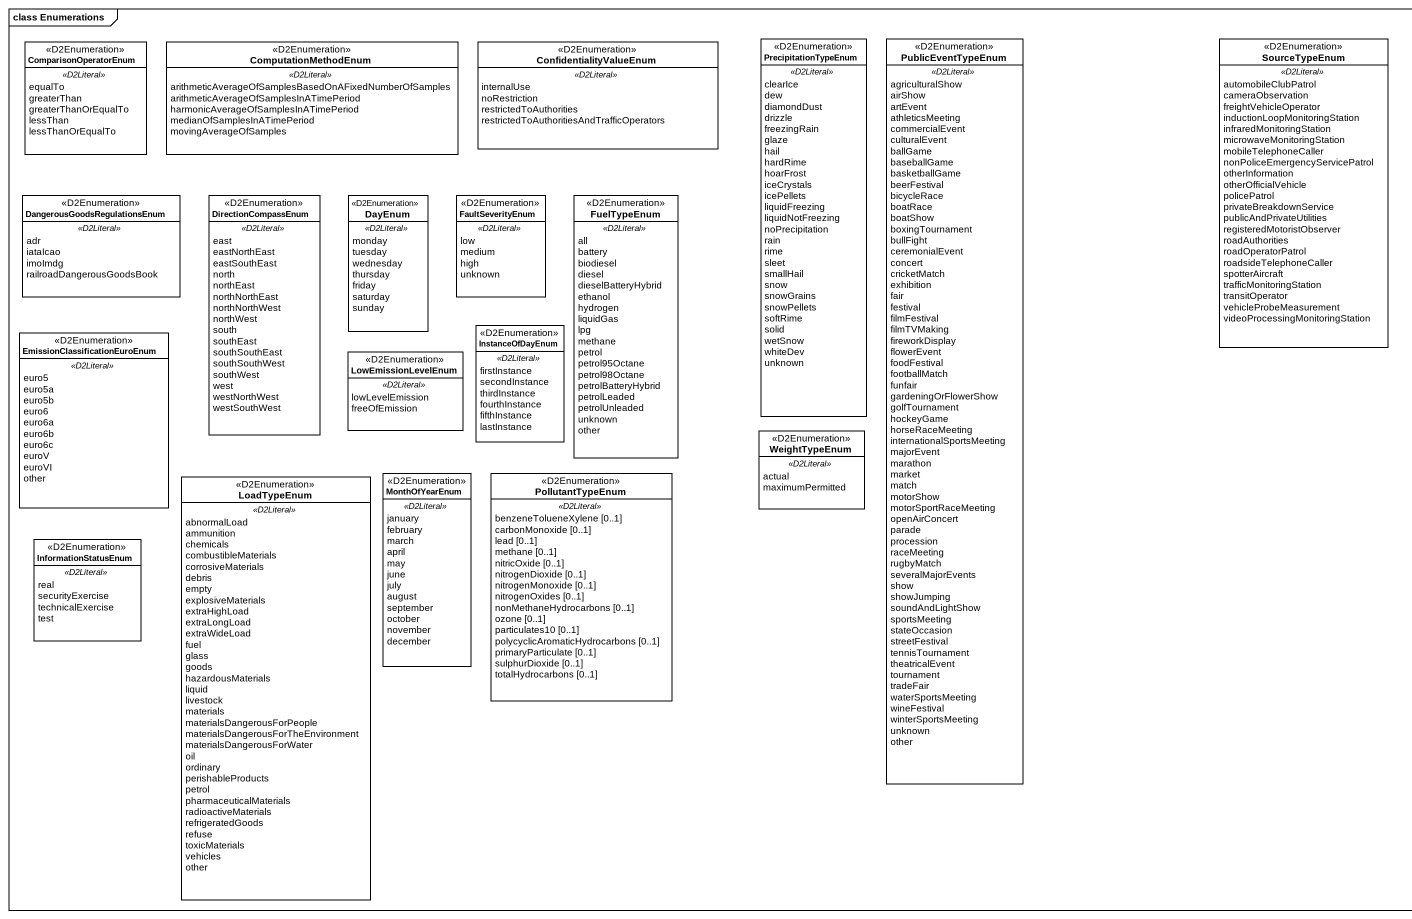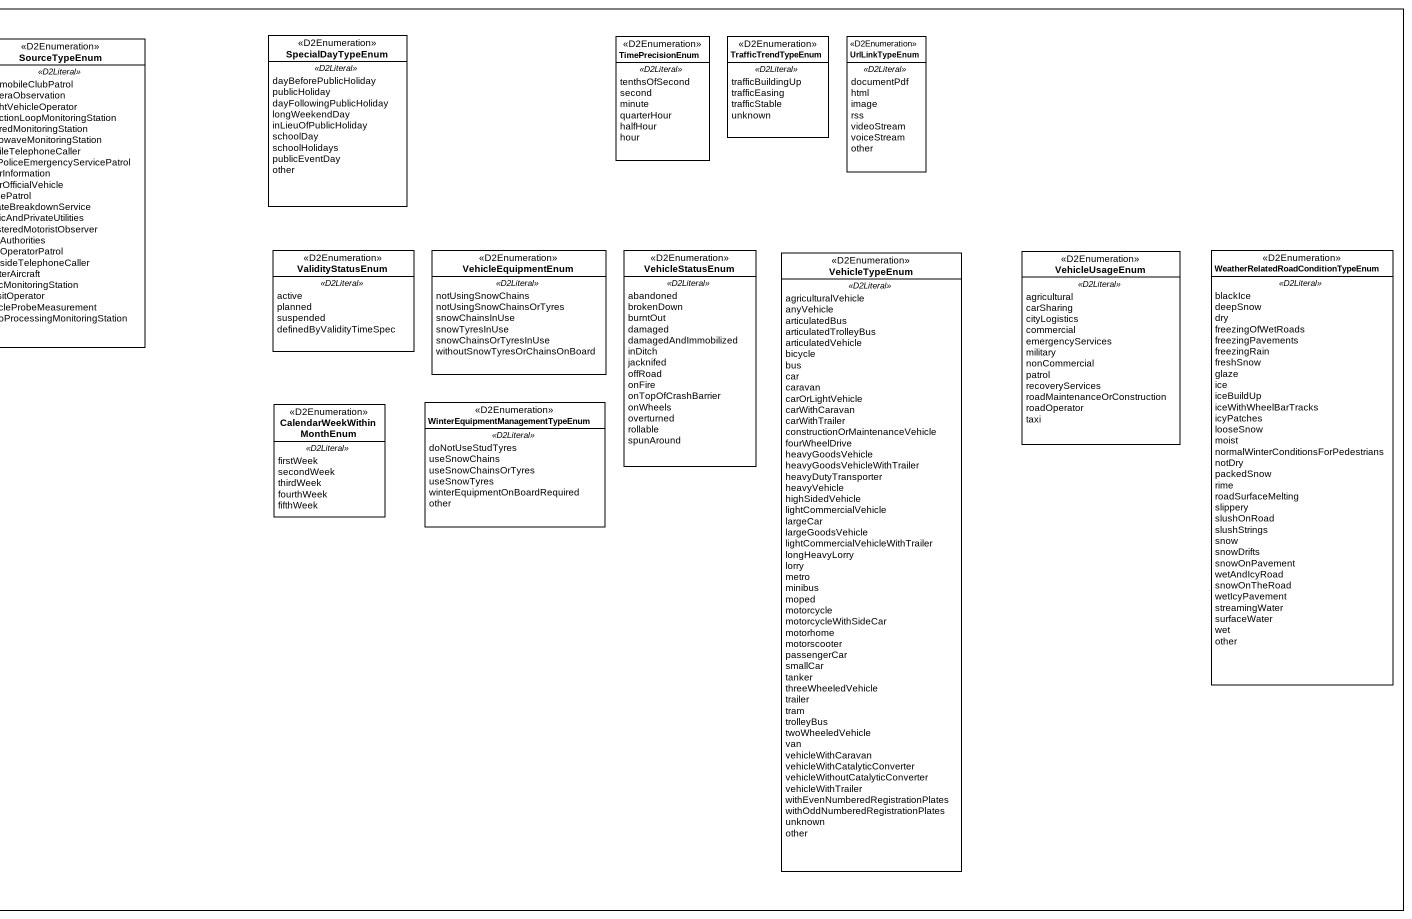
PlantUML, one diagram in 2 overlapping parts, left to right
@startuml
mainframe class Enumerations
hide circle
hide empty members
enum SpecialDayTypeEnum <<D2Enumeration>> {
  .. <<D2Literal>> ..
  dayBeforePublicHoliday
  publicHoliday
  dayFollowingPublicHoliday
  longWeekendDay
  inLieuOfPublicHoliday
  schoolDay
  schoolHolidays
  publicEventDay
  other
}
enum TimePrecisionEnum <<D2Enumeration>> {
  .. <<D2Literal>> ..
  tenthsOfSecond
  second
  minute
  quarterHour
  halfHour
  hour
}
enum TrafficTrendTypeEnum <<D2Enumeration>> {
  .. <<D2Literal>> ..
  trafficBuildingUp
  trafficEasing
  trafficStable
  unknown
}
enum UrlLinkTypeEnum <<D2Enumeration>> {
  .. <<D2Literal>> ..
  documentPdf
  html
  image
  rss
  videoStream
  voiceStream
  other
}
enum ComparisonOperatorEnum <<D2Enumeration>> {
  .. <<D2Literal>> ..
  equalTo
  greaterThan
  greaterThanOrEqualTo
  lessThan
  lessThanOrEqualTo
}
enum ComputationMethodEnum <<D2Enumeration>> {
  .. <<D2Literal>> ..
  arithmeticAverageOfSamplesBasedOnAFixedNumberOfSamples
  arithmeticAverageOfSamplesInATimePeriod
  harmonicAverageOfSamplesInATimePeriod
  medianOfSamplesInATimePeriod
  movingAverageOfSamples
}
enum ConfidentialityValueEnum <<D2Enumeration>> {
  .. <<D2Literal>> ..
  internalUse
  noRestriction
  restrictedToAuthorities
  restrictedToAuthoritiesAndTrafficOperators
}
enum PrecipitationTypeEnum <<D2Enumeration>> {
  .. <<D2Literal>> ..
  clearIce
  dew
  diamondDust
  drizzle
  freezingRain
  glaze
  hail
  hardRime
  hoarFrost
  iceCrystals
  icePellets
  liquidFreezing
  liquidNotFreezing
  noPrecipitation
  rain
  rime
  sleet
  smallHail
  snow
  snowGrains
  snowPellets
  softRime
  solid
  wetSnow
  whiteDev
  unknown
}
enum PublicEventTypeEnum <<D2Enumeration>> {
  .. <<D2Literal>> ..
  agriculturalShow
  airShow
  artEvent
  athleticsMeeting
  commercialEvent
  culturalEvent
  ballGame
  baseballGame
  basketballGame
  beerFestival
  bicycleRace
  boatRace
  boatShow
  boxingTournament
  bullFight
  ceremonialEvent
  concert
  cricketMatch
  exhibition
  fair
  festival
  filmFestival
  filmTVMaking
  fireworkDisplay
  flowerEvent
  foodFestival
  footballMatch
  funfair
  gardeningOrFlowerShow
  golfTournament
  hockeyGame
  horseRaceMeeting
  internationalSportsMeeting
  majorEvent
  marathon
  market
  match
  motorShow
  motorSportRaceMeeting
  openAirConcert
  parade
  procession
  raceMeeting
  rugbyMatch
  severalMajorEvents
  show
  showJumping
  soundAndLightShow
  sportsMeeting
  stateOccasion
  streetFestival
  tennisTournament
  theatricalEvent
  tournament
  tradeFair
  waterSportsMeeting
  wineFestival
  winterSportsMeeting
  unknown
  other
}
enum SourceTypeEnum <<D2Enumeration>> {
  .. <<D2Literal>> ..
  automobileClubPatrol
  cameraObservation
  freightVehicleOperator
  inductionLoopMonitoringStation
  infraredMonitoringStation
  microwaveMonitoringStation
  mobileTelephoneCaller
  nonPoliceEmergencyServicePatrol
  otherInformation
  otherOfficialVehicle
  policePatrol
  privateBreakdownService
  publicAndPrivateUtilities
  registeredMotoristObserver
  roadAuthorities
  roadOperatorPatrol
  roadsideTelephoneCaller
  spotterAircraft
  trafficMonitoringStation
  transitOperator
  vehicleProbeMeasurement
  videoProcessingMonitoringStation
}
enum "DangerousGoodsRegulationsEnum" as DangerousGoodsRegulationsEnu <<D2Enumeration>> {
  .. <<D2Literal>> ..
  adr
  iataIcao
  imoImdg
  railroadDangerousGoodsBook
}
enum DirectionCompassEnum <<D2Enumeration>> {
  .. <<D2Literal>> ..
  east
  eastNorthEast
  eastSouthEast
  north
  northEast
  northNorthEast
  northNorthWest
  northWest
  south
  southEast
  southSouthEast
  southSouthWest
  southWest
  west
  westNorthWest
  westSouthWest
}
enum DayEnum <<D2Enumeration>> {
  .. <<D2Literal>> ..
  monday
  tuesday
  wednesday
  thursday
  friday
  saturday
  sunday
}
enum FaultSeverityEnum <<D2Enumeration>> {
  .. <<D2Literal>> ..
  low
  medium
  high
  unknown
}
enum FuelTypeEnum <<D2Enumeration>> {
  .. <<D2Literal>> ..
  all
  battery
  biodiesel
  diesel
  dieselBatteryHybrid
  ethanol
  hydrogen
  liquidGas
  lpg
  methane
  petrol
  petrol95Octane
  petrol98Octane
  petrolBatteryHybrid
  petrolLeaded
  petrolUnleaded
  unknown
  other
}
enum ValidityStatusEnum <<D2Enumeration>> {
  .. <<D2Literal>> ..
  active
  planned
  suspended
  definedByValidityTimeSpec
}
enum VehicleEquipmentEnum <<D2Enumeration>> {
  .. <<D2Literal>> ..
  notUsingSnowChains
  notUsingSnowChainsOrTyres
  snowChainsInUse
  snowTyresInUse
  snowChainsOrTyresInUse
  withoutSnowTyresOrChainsOnBoard
}
enum VehicleStatusEnum <<D2Enumeration>> {
  .. <<D2Literal>> ..
  abandoned
  brokenDown
  burntOut
  damaged
  damagedAndImmobilized
  inDitch
  jacknifed
  offRoad
  onFire
  onTopOfCrashBarrier
  onWheels
  overturned
  rollable
  spunAround
}
enum VehicleTypeEnum <<D2Enumeration>> {
  .. <<D2Literal>> ..
  agriculturalVehicle
  anyVehicle
  articulatedBus
  articulatedTrolleyBus
  articulatedVehicle
  bicycle
  bus
  car
  caravan
  carOrLightVehicle
  carWithCaravan
  carWithTrailer
  constructionOrMaintenanceVehicle
  fourWheelDrive
  heavyGoodsVehicle
  heavyGoodsVehicleWithTrailer
  heavyDutyTransporter
  heavyVehicle
  highSidedVehicle
  lightCommercialVehicle
  largeCar
  largeGoodsVehicle
  lightCommercialVehicleWithTrailer
  longHeavyLorry
  lorry
  metro
  minibus
  moped
  motorcycle
  motorcycleWithSideCar
  motorhome
  motorscooter
  passengerCar
  smallCar
  tanker
  threeWheeledVehicle
  trailer
  tram
  trolleyBus
  twoWheeledVehicle
  van
  vehicleWithCaravan
  vehicleWithCatalyticConverter
  vehicleWithoutCatalyticConverter
  vehicleWithTrailer
  withEvenNumberedRegistrationPlates
  withOddNumberedRegistrationPlates
  unknown
  other
}
enum VehicleUsageEnum <<D2Enumeration>> {
  .. <<D2Literal>> ..
  agricultural
  carSharing
  cityLogistics
  commercial
  emergencyServices
  military
  nonCommercial
  patrol
  recoveryServices
  roadMaintenanceOrConstruction
  roadOperator
  taxi
}
enum "WeatherRelatedRoadConditionTypeEnum" as WeatherRelatedRoadConditionT <<D2Enumeration>> {
  .. <<D2Literal>> ..
  blackIce
  deepSnow
  dry
  freezingOfWetRoads
  freezingPavements
  freezingRain
  freshSnow
  glaze
  ice
  iceBuildUp
  iceWithWheelBarTracks
  icyPatches
  looseSnow
  moist
  normalWinterConditionsForPedestrians
  notDry
  packedSnow
  rime
  roadSurfaceMelting
  slippery
  slushOnRoad
  slushStrings
  snow
  snowDrifts
  snowOnPavement
  wetAndIcyRoad
  snowOnTheRoad
  wetIcyPavement
  streamingWater
  surfaceWater
  wet
  other
}
enum "EmissionClassificationEuroEnum" as EmissionClassificationEuroEn <<D2Enumeration>> {
  .. <<D2Literal>> ..
  euro5
  euro5a
  euro5b
  euro6
  euro6a
  euro6b
  euro6c
  euroV
  euroVI
  other
}
enum LowEmissionLevelEnum <<D2Enumeration>> {
  .. <<D2Literal>> ..
  lowLevelEmission
  freeOfEmission
}
enum InstanceOfDayEnum <<D2Enumeration>> {
  .. <<D2Literal>> ..
  firstInstance
  secondInstance
  thirdInstance
  fourthInstance
  fifthInstance
  lastInstance
}
enum WeightTypeEnum <<D2Enumeration>> {
  .. <<D2Literal>> ..
  actual
  maximumPermitted
}
enum CalendarWeekWithinMonthEnum <<D2Enumeration>> {
  .. <<D2Literal>> ..
  firstWeek
  secondWeek
  thirdWeek
  fourthWeek
  fifthWeek
}
enum "WinterEquipmentManagementTypeEnum" as WinterEquipmentManagementTyp <<D2Enumeration>> {
  .. <<D2Literal>> ..
  doNotUseStudTyres
  useSnowChains
  useSnowChainsOrTyres
  useSnowTyres
  winterEquipmentOnBoardRequired
  other
}
enum MonthOfYearEnum <<D2Enumeration>> {
  .. <<D2Literal>> ..
  january
  february
  march
  april
  may
  june
  july
  august
  september
  october
  november
  december
}
enum PollutantTypeEnum <<D2Enumeration>> {
  .. <<D2Literal>> ..
  benzeneTolueneXylene [0..1]
  carbonMonoxide [0..1]
  lead [0..1]
  methane [0..1]
  nitricOxide [0..1]
  nitrogenDioxide [0..1]
  nitrogenMonoxide [0..1]
  nitrogenOxides [0..1]
  nonMethaneHydrocarbons [0..1]
  ozone [0..1]
  particulates10 [0..1]
  polycyclicAromaticHydrocarbons [0..1]
  primaryParticulate [0..1]
  sulphurDioxide [0..1]
  totalHydrocarbons [0..1]
}
enum LoadTypeEnum <<D2Enumeration>> {
  .. <<D2Literal>> ..
  abnormalLoad
  ammunition
  chemicals
  combustibleMaterials
  corrosiveMaterials
  debris
  empty
  explosiveMaterials
  extraHighLoad
  extraLongLoad
  extraWideLoad
  fuel
  glass
  goods
  hazardousMaterials
  liquid
  livestock
  materials
  materialsDangerousForPeople
  materialsDangerousForTheEnvironment
  materialsDangerousForWater
  oil
  ordinary
  perishableProducts
  petrol
  pharmaceuticalMaterials
  radioactiveMaterials
  refrigeratedGoods
  refuse
  toxicMaterials
  vehicles
  other
}
enum InformationStatusEnum <<D2Enumeration>> {
  .. <<D2Literal>> ..
  real
  securityExercise
  technicalExercise
  test
}
@enduml
